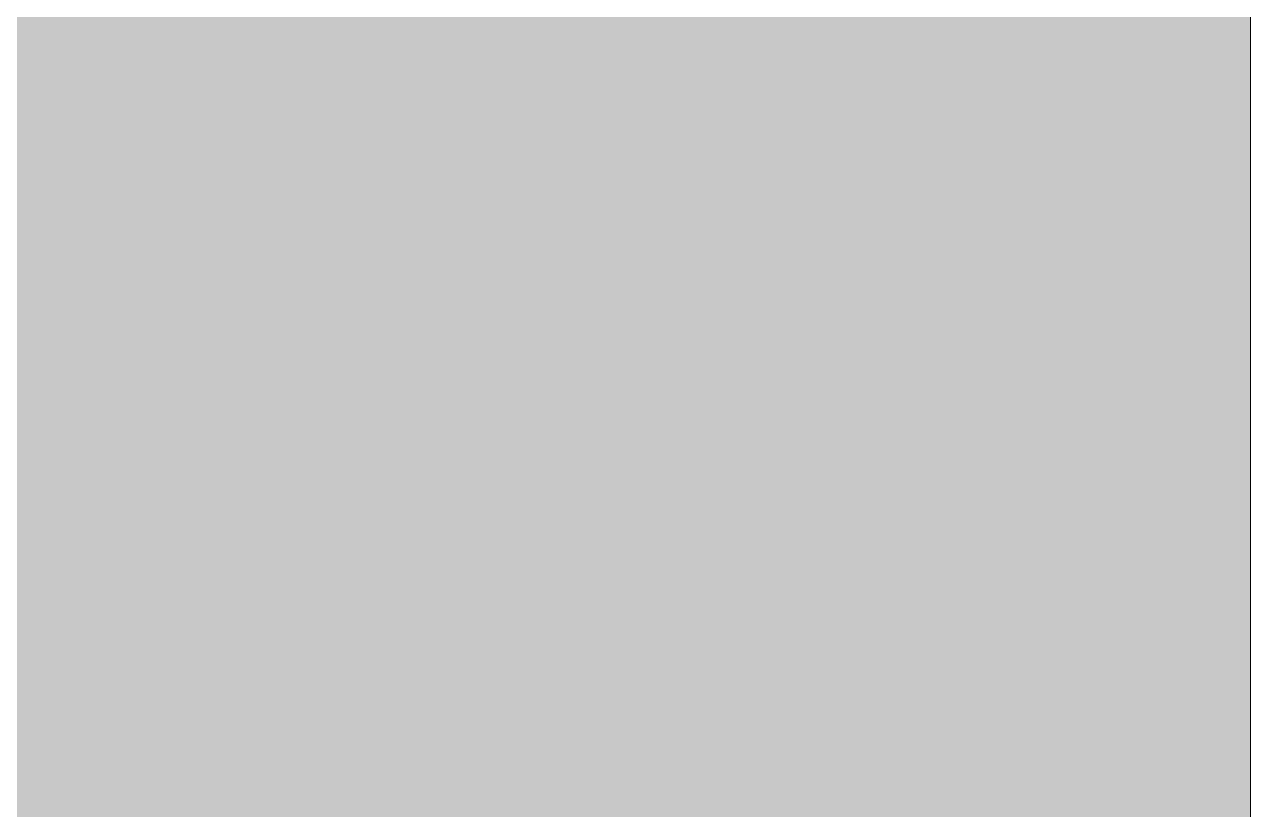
# Model space of a CAD drawing. Header units: metres. Extents: x 349122 to 349453, y 9281252 to 9281971.
# Drawn here: x 349264.8507 to 349265.0236, y 9281654.0234 to 9281654.1341 of the extents above; entities that cross this region are included whole.
import ezdxf

# ---------------------------------------------------------------- set-up
doc = ezdxf.new("R2010")
doc.units = ezdxf.units.M
doc.header["$LTSCALE"] = 0.25
doc.layers.add('ISO-3D', color=7, linetype='CONTINUOUS', lineweight=13)
doc.layers.add('ISO-3D-ARISTAS', color=250, linetype='CONTINUOUS', lineweight=13)

msp = doc.modelspace()

# ---------------------------------------------------------------- linework, layer by layer
at = {"layer": 'ISO-3D', "true_color": 0x8e8d88}
for points in [[(349264.98486, 9281654.13925), (349264.97193, 9281654.13178), (349264.98486, 9281654.15379), (349264.97193, 9281654.14633)], [(349265.01071, 9281654.13963), (349264.99778, 9281654.13216), (349265.01071, 9281654.15417), (349264.99778, 9281654.14671)], [(349264.88144, 9281654.13772), (349264.86851, 9281654.13026), (349264.88144, 9281654.15227), (349264.86851, 9281654.1448)], [(349264.9073, 9281654.1381), (349264.89437, 9281654.13064), (349264.9073, 9281654.15265), (349264.89437, 9281654.14518)], [(349264.93315, 9281654.13848), (349264.92022, 9281654.13102), (349264.93315, 9281654.15303), (349264.92022, 9281654.14557)], [(349264.959, 9281654.13886), (349264.94608, 9281654.1314), (349264.959, 9281654.15341), (349264.94608, 9281654.14595)], [(349264.85559, 9281654.13734), (349264.84266, 9281654.12988), (349264.85559, 9281654.15188), (349264.84266, 9281654.14442)], [(349265.02364, 9281654.13255), (349265.01071, 9281654.12508), (349265.02364, 9281654.14709), (349265.01071, 9281654.13963)], [(349264.89437, 9281654.13064), (349264.88144, 9281654.12318), (349264.89437, 9281654.14518), (349264.88144, 9281654.13772)], [(349264.92022, 9281654.13102), (349264.9073, 9281654.12356), (349264.92022, 9281654.14557), (349264.9073, 9281654.1381)], [(349264.94608, 9281654.1314), (349264.93315, 9281654.12394), (349264.94608, 9281654.14595), (349264.93315, 9281654.13848)], [(349264.97193, 9281654.13178), (349264.959, 9281654.12432), (349264.97193, 9281654.14633), (349264.959, 9281654.13886)], [(349264.99778, 9281654.13216), (349264.98486, 9281654.1247), (349264.99778, 9281654.14671), (349264.98486, 9281654.13925)], [(349264.86851, 9281654.13026), (349264.85559, 9281654.12279), (349264.86851, 9281654.1448), (349264.85559, 9281654.13734)], [(349264.93315, 9281654.12394), (349264.92022, 9281654.11647), (349264.93315, 9281654.13848), (349264.92022, 9281654.13102)], [(349264.959, 9281654.12432), (349264.94608, 9281654.11686), (349264.959, 9281654.13886), (349264.94608, 9281654.1314)], [(349264.98486, 9281654.1247), (349264.97193, 9281654.11724), (349264.98486, 9281654.13925), (349264.97193, 9281654.13178)], [(349265.01071, 9281654.12508), (349264.99778, 9281654.11762), (349265.01071, 9281654.13963), (349264.99778, 9281654.13216)], [(349264.85559, 9281654.12279), (349264.84266, 9281654.11533), (349264.85559, 9281654.13734), (349264.84266, 9281654.12988)], [(349264.88144, 9281654.12318), (349264.86851, 9281654.11571), (349264.88144, 9281654.13772), (349264.86851, 9281654.13026)], [(349264.9073, 9281654.12356), (349264.89437, 9281654.11609), (349264.9073, 9281654.1381), (349264.89437, 9281654.13064)], [(349264.94608, 9281654.11686), (349264.93315, 9281654.10939), (349264.94608, 9281654.1314), (349264.93315, 9281654.12394)], [(349264.97193, 9281654.11724), (349264.959, 9281654.10977), (349264.97193, 9281654.13178), (349264.959, 9281654.12432)], [(349264.99778, 9281654.11762), (349264.98486, 9281654.11016), (349264.99778, 9281654.13216), (349264.98486, 9281654.1247)], [(349265.02364, 9281654.118), (349265.01071, 9281654.11054), (349265.02364, 9281654.13255), (349265.01071, 9281654.12508)], [(349264.86851, 9281654.11571), (349264.85559, 9281654.10825), (349264.86851, 9281654.13026), (349264.85559, 9281654.12279)], [(349264.89437, 9281654.11609), (349264.88144, 9281654.10863), (349264.89437, 9281654.13064), (349264.88144, 9281654.12318)], [(349264.92022, 9281654.11647), (349264.9073, 9281654.10901), (349264.92022, 9281654.13102), (349264.9073, 9281654.12356)], [(349264.98486, 9281654.11016), (349264.97193, 9281654.10269), (349264.98486, 9281654.1247), (349264.97193, 9281654.11724)], [(349265.01071, 9281654.11054), (349264.99778, 9281654.10307), (349265.01071, 9281654.12508), (349264.99778, 9281654.11762)], [(349264.85559, 9281654.10825), (349264.84266, 9281654.10078), (349264.85559, 9281654.12279), (349264.84266, 9281654.11533)], [(349264.88144, 9281654.10863), (349264.86851, 9281654.10117), (349264.88144, 9281654.12318), (349264.86851, 9281654.11571)], [(349264.9073, 9281654.10901), (349264.89437, 9281654.10155), (349264.9073, 9281654.12356), (349264.89437, 9281654.11609)], [(349264.93315, 9281654.10939), (349264.92022, 9281654.10193), (349264.93315, 9281654.12394), (349264.92022, 9281654.11647)], [(349264.959, 9281654.10977), (349264.94608, 9281654.10231), (349264.959, 9281654.12432), (349264.94608, 9281654.11686)], [(349264.99778, 9281654.10307), (349264.98486, 9281654.09561), (349264.99778, 9281654.11762), (349264.98486, 9281654.11016)], [(349265.02364, 9281654.10467), (349265.01071, 9281654.0972), (349265.02364, 9281654.118), (349265.01071, 9281654.11054)], [(349264.86851, 9281654.10117), (349264.85559, 9281654.0937), (349264.86851, 9281654.11571), (349264.85559, 9281654.10825)], [(349264.89437, 9281654.10155), (349264.88144, 9281654.09408), (349264.89437, 9281654.11609), (349264.88144, 9281654.10863)], [(349264.92022, 9281654.10193), (349264.9073, 9281654.09447), (349264.92022, 9281654.11647), (349264.9073, 9281654.10901)], [(349264.94608, 9281654.10231), (349264.93315, 9281654.09485), (349264.94608, 9281654.11686), (349264.93315, 9281654.10939)], [(349264.97193, 9281654.10269), (349264.959, 9281654.09523), (349264.97193, 9281654.11724), (349264.959, 9281654.10977)], [(349265.01071, 9281654.0972), (349264.99778, 9281654.08974), (349265.01071, 9281654.11054), (349264.99778, 9281654.10307)], [(349264.9073, 9281654.09447), (349264.89437, 9281654.087), (349264.9073, 9281654.10901), (349264.89437, 9281654.10155)], [(349264.93315, 9281654.09485), (349264.92022, 9281654.08738), (349264.93315, 9281654.10939), (349264.92022, 9281654.10193)], [(349264.959, 9281654.09523), (349264.94608, 9281654.08776), (349264.959, 9281654.10977), (349264.94608, 9281654.10231)], [(349264.98486, 9281654.09561), (349264.97193, 9281654.08815), (349264.98486, 9281654.11016), (349264.97193, 9281654.10269)], [(349264.85559, 9281654.0937), (349264.84266, 9281654.08624), (349264.85559, 9281654.10825), (349264.84266, 9281654.10078)], [(349264.88144, 9281654.09408), (349264.86851, 9281654.08662), (349264.88144, 9281654.10863), (349264.86851, 9281654.10117)], [(349265.02364, 9281654.09133), (349265.01071, 9281654.08387), (349265.02364, 9281654.10467), (349265.01071, 9281654.0972)], [(349264.92022, 9281654.08738), (349264.9073, 9281654.07992), (349264.92022, 9281654.10193), (349264.9073, 9281654.09447)], [(349264.94608, 9281654.08776), (349264.93315, 9281654.0803), (349264.94608, 9281654.10231), (349264.93315, 9281654.09485)], [(349264.97193, 9281654.08815), (349264.959, 9281654.08068), (349264.97193, 9281654.10269), (349264.959, 9281654.09523)], [(349264.99778, 9281654.08974), (349264.98486, 9281654.08228), (349264.99778, 9281654.10307), (349264.98486, 9281654.09561)], [(349264.86851, 9281654.08662), (349264.85559, 9281654.07916), (349264.86851, 9281654.10117), (349264.85559, 9281654.0937)], [(349264.89437, 9281654.087), (349264.88144, 9281654.07954), (349264.89437, 9281654.10155), (349264.88144, 9281654.09408)], [(349265.01071, 9281654.08387), (349264.99778, 9281654.07641), (349265.01071, 9281654.0972), (349264.99778, 9281654.08974)], [(349264.959, 9281654.08068), (349264.94608, 9281654.07322), (349264.959, 9281654.09523), (349264.94608, 9281654.08776)], [(349264.98486, 9281654.08228), (349264.97193, 9281654.07481), (349264.98486, 9281654.09561), (349264.97193, 9281654.08815)], [(349264.85559, 9281654.07916), (349264.84266, 9281654.07169), (349264.85559, 9281654.0937), (349264.84266, 9281654.08624)], [(349264.88144, 9281654.07954), (349264.86851, 9281654.07208), (349264.88144, 9281654.09408), (349264.86851, 9281654.08662)], [(349264.9073, 9281654.07992), (349264.89437, 9281654.07246), (349264.9073, 9281654.09447), (349264.89437, 9281654.087)], [(349264.93315, 9281654.0803), (349264.92022, 9281654.07284), (349264.93315, 9281654.09485), (349264.92022, 9281654.08738)], [(349264.99778, 9281654.07641), (349264.98486, 9281654.06894), (349264.99778, 9281654.08974), (349264.98486, 9281654.08228)], [(349265.02364, 9281654.078), (349265.01071, 9281654.07054), (349265.02364, 9281654.09133), (349265.01071, 9281654.08387)], [(349264.97193, 9281654.07481), (349264.959, 9281654.06735), (349264.97193, 9281654.08815), (349264.959, 9281654.08068)], [(349264.86851, 9281654.07208), (349264.85559, 9281654.06461), (349264.86851, 9281654.08662), (349264.85559, 9281654.07916)], [(349264.89437, 9281654.07246), (349264.88144, 9281654.06499), (349264.89437, 9281654.087), (349264.88144, 9281654.07954)], [(349264.92022, 9281654.07284), (349264.9073, 9281654.06537), (349264.92022, 9281654.08738), (349264.9073, 9281654.07992)], [(349264.94608, 9281654.07322), (349264.93315, 9281654.06576), (349264.94608, 9281654.08776), (349264.93315, 9281654.0803)], [(349265.01071, 9281654.07054), (349264.99778, 9281654.06307), (349265.01071, 9281654.08387), (349264.99778, 9281654.07641)], [(349264.98486, 9281654.06894), (349264.97193, 9281654.06148), (349264.98486, 9281654.08228), (349264.97193, 9281654.07481)], [(349264.88144, 9281654.06499), (349264.86851, 9281654.05753), (349264.88144, 9281654.07954), (349264.86851, 9281654.07208)], [(349264.9073, 9281654.06537), (349264.89437, 9281654.05791), (349264.9073, 9281654.07992), (349264.89437, 9281654.07246)], [(349264.93315, 9281654.06576), (349264.92022, 9281654.05829), (349264.93315, 9281654.0803), (349264.92022, 9281654.07284)], [(349264.959, 9281654.06735), (349264.94608, 9281654.05989), (349264.959, 9281654.08068), (349264.94608, 9281654.07322)], [(349264.85559, 9281654.06461), (349264.84266, 9281654.05715), (349264.85559, 9281654.07916), (349264.84266, 9281654.07169)], [(349265.02364, 9281654.06337), (349265.01071, 9281654.0559), (349265.02364, 9281654.078), (349265.01071, 9281654.07054)], [(349264.99778, 9281654.06307), (349264.98486, 9281654.05561), (349264.99778, 9281654.07641), (349264.98486, 9281654.06894)], [(349264.97193, 9281654.06148), (349264.959, 9281654.05402), (349264.97193, 9281654.07481), (349264.959, 9281654.06735)], [(349264.89437, 9281654.05791), (349264.88144, 9281654.05045), (349264.89437, 9281654.07246), (349264.88144, 9281654.06499)], [(349264.92022, 9281654.05829), (349264.9073, 9281654.05083), (349264.92022, 9281654.07284), (349264.9073, 9281654.06537)], [(349264.94608, 9281654.05989), (349264.93315, 9281654.05242), (349264.94608, 9281654.07322), (349264.93315, 9281654.06576)], [(349264.86851, 9281654.05753), (349264.85559, 9281654.05007), (349264.86851, 9281654.07208), (349264.85559, 9281654.06461)], [(349265.01071, 9281654.0559), (349264.99778, 9281654.04844), (349265.01071, 9281654.07054), (349264.99778, 9281654.06307)], [(349264.959, 9281654.05402), (349264.94608, 9281654.04655), (349264.959, 9281654.06735), (349264.94608, 9281654.05989)], [(349264.98486, 9281654.05561), (349264.97193, 9281654.04815), (349264.98486, 9281654.06894), (349264.97193, 9281654.06148)], [(349264.93315, 9281654.05242), (349264.92022, 9281654.04496), (349264.93315, 9281654.06576), (349264.92022, 9281654.05829)], [(349264.85559, 9281654.05007), (349264.84266, 9281654.0426), (349264.85559, 9281654.06461), (349264.84266, 9281654.05715)], [(349264.88144, 9281654.05045), (349264.86851, 9281654.04298), (349264.88144, 9281654.06499), (349264.86851, 9281654.05753)], [(349264.9073, 9281654.05083), (349264.89437, 9281654.04337), (349264.9073, 9281654.06537), (349264.89437, 9281654.05791)], [(349264.99778, 9281654.04844), (349264.98486, 9281654.04098), (349264.99778, 9281654.06307), (349264.98486, 9281654.05561)], [(349265.02364, 9281654.04873), (349265.01071, 9281654.04127), (349265.02364, 9281654.06337), (349265.01071, 9281654.0559)], [(349264.97193, 9281654.04815), (349264.959, 9281654.04068), (349264.97193, 9281654.06148), (349264.959, 9281654.05402)], [(349264.94608, 9281654.04655), (349264.93315, 9281654.03909), (349264.94608, 9281654.05989), (349264.93315, 9281654.05242)], [(349264.86851, 9281654.04298), (349264.85559, 9281654.03552), (349264.86851, 9281654.05753), (349264.85559, 9281654.05007)], [(349264.89437, 9281654.04337), (349264.88144, 9281654.0359), (349264.89437, 9281654.05791), (349264.88144, 9281654.05045)], [(349264.92022, 9281654.04496), (349264.9073, 9281654.0375), (349264.92022, 9281654.05829), (349264.9073, 9281654.05083)], [(349264.98486, 9281654.04098), (349264.97193, 9281654.03351), (349264.98486, 9281654.05561), (349264.97193, 9281654.04815)], [(349265.01071, 9281654.04127), (349264.99778, 9281654.0338), (349265.01071, 9281654.0559), (349264.99778, 9281654.04844)], [(349264.959, 9281654.04068), (349264.94608, 9281654.03322), (349264.959, 9281654.05402), (349264.94608, 9281654.04655)], [(349264.93315, 9281654.03909), (349264.92022, 9281654.03163), (349264.93315, 9281654.05242), (349264.92022, 9281654.04496)], [(349264.85559, 9281654.03552), (349264.84266, 9281654.02806), (349264.85559, 9281654.05007), (349264.84266, 9281654.0426)], [(349264.88144, 9281654.0359), (349264.86851, 9281654.02844), (349264.88144, 9281654.05045), (349264.86851, 9281654.04298)], [(349264.9073, 9281654.0375), (349264.89437, 9281654.03003), (349264.9073, 9281654.05083), (349264.89437, 9281654.04337)], [(349264.99778, 9281654.0338), (349264.98486, 9281654.02634), (349264.99778, 9281654.04844), (349264.98486, 9281654.04098)], [(349265.02364, 9281654.0341), (349265.01071, 9281654.02663), (349265.02364, 9281654.04873), (349265.01071, 9281654.04127)], [(349264.94608, 9281654.03322), (349264.93315, 9281654.02576), (349264.94608, 9281654.04655), (349264.93315, 9281654.03909)], [(349264.97193, 9281654.03351), (349264.959, 9281654.02605), (349264.97193, 9281654.04815), (349264.959, 9281654.04068)], [(349264.92022, 9281654.03163), (349264.9073, 9281654.02416), (349264.92022, 9281654.04496), (349264.9073, 9281654.0375)], [(349264.89437, 9281654.03003), (349264.88144, 9281654.02257), (349264.89437, 9281654.04337), (349264.88144, 9281654.0359)], [(349264.86851, 9281654.02844), (349264.85559, 9281654.02098), (349264.86851, 9281654.04298), (349264.85559, 9281654.03552)], [(349264.959, 9281654.02605), (349264.94608, 9281654.01859), (349264.959, 9281654.04068), (349264.94608, 9281654.03322)], [(349264.98486, 9281654.02634), (349264.97193, 9281654.01888), (349264.98486, 9281654.04098), (349264.97193, 9281654.03351)], [(349265.01071, 9281654.02663), (349264.99778, 9281654.01917), (349265.01071, 9281654.04127), (349264.99778, 9281654.0338)], [(349264.93315, 9281654.02576), (349264.92022, 9281654.01829), (349264.93315, 9281654.03909), (349264.92022, 9281654.03163)], [(349264.9073, 9281654.02416), (349264.89437, 9281654.0167), (349264.9073, 9281654.0375), (349264.89437, 9281654.03003)], [(349264.85559, 9281654.02098), (349264.84266, 9281654.01351), (349264.85559, 9281654.03552), (349264.84266, 9281654.02806)], [(349264.88144, 9281654.02257), (349264.86851, 9281654.01511), (349264.88144, 9281654.0359), (349264.86851, 9281654.02844)], [(349264.94608, 9281654.01859), (349264.93315, 9281654.01112), (349264.94608, 9281654.03322), (349264.93315, 9281654.02576)], [(349264.97193, 9281654.01888), (349264.959, 9281654.01141), (349264.97193, 9281654.03351), (349264.959, 9281654.02605)], [(349264.99778, 9281654.01917), (349264.98486, 9281654.01171), (349264.99778, 9281654.0338), (349264.98486, 9281654.02634)], [(349265.02364, 9281654.01946), (349265.01071, 9281654.012), (349265.02364, 9281654.0341), (349265.01071, 9281654.02663)], [(349264.92022, 9281654.01829), (349264.9073, 9281654.01083), (349264.92022, 9281654.03163), (349264.9073, 9281654.02416)], [(349264.89437, 9281654.0167), (349264.88144, 9281654.00924), (349264.89437, 9281654.03003), (349264.88144, 9281654.02257)], [(349264.86851, 9281654.01511), (349264.85559, 9281654.00764), (349264.86851, 9281654.02844), (349264.85559, 9281654.02098)], [(349264.93315, 9281654.01112), (349264.92022, 9281654.00366), (349264.93315, 9281654.02576), (349264.92022, 9281654.01829)], [(349264.959, 9281654.01141), (349264.94608, 9281654.00395), (349264.959, 9281654.02605), (349264.94608, 9281654.01859)], [(349264.98486, 9281654.01171), (349264.97193, 9281654.00424), (349264.98486, 9281654.02634), (349264.97193, 9281654.01888)], [(349265.01071, 9281654.012), (349264.99778, 9281654.00454), (349265.01071, 9281654.02663), (349264.99778, 9281654.01917)], [(349264.9073, 9281654.01083), (349264.89437, 9281654.00337), (349264.9073, 9281654.02416), (349264.89437, 9281654.0167)]]:
    msp.add_solid(points, dxfattribs=at)
at = {"layer": 'ISO-3D', "true_color": 0x9e9d98}
for points in [[(349264.96178, 9281654.14038), (349264.97415, 9281654.13324), (349264.96178, 9281654.15371), (349264.97415, 9281654.14657)], [(349264.98652, 9281654.13943), (349264.99889, 9281654.13229), (349264.98652, 9281654.15371), (349264.99889, 9281654.14657)], [(349265.01127, 9281654.13943), (349265.02364, 9281654.13229), (349265.01127, 9281654.15371), (349265.02364, 9281654.14657)], [(349264.85043, 9281654.1341), (349264.8628, 9281654.12695), (349264.85043, 9281654.14873), (349264.8628, 9281654.14159)], [(349264.87518, 9281654.13445), (349264.88755, 9281654.1273), (349264.87518, 9281654.14908), (349264.88755, 9281654.14194)], [(349264.89992, 9281654.13479), (349264.91229, 9281654.12765), (349264.89992, 9281654.14943), (349264.91229, 9281654.14229)], [(349264.92466, 9281654.13514), (349264.93704, 9281654.128), (349264.92466, 9281654.14848), (349264.93704, 9281654.14133)], [(349264.94941, 9281654.13419), (349264.96178, 9281654.12705), (349264.94941, 9281654.14752), (349264.96178, 9281654.14038)], [(349264.97415, 9281654.13324), (349264.98652, 9281654.1261), (349264.97415, 9281654.14657), (349264.98652, 9281654.13943)], [(349264.99889, 9281654.13229), (349265.01127, 9281654.12514), (349264.99889, 9281654.14657), (349265.01127, 9281654.13943)], [(349264.88755, 9281654.1273), (349264.89992, 9281654.12016), (349264.88755, 9281654.14194), (349264.89992, 9281654.13479)], [(349264.91229, 9281654.12765), (349264.92466, 9281654.12051), (349264.91229, 9281654.14229), (349264.92466, 9281654.13514)], [(349264.8628, 9281654.12695), (349264.87518, 9281654.11981), (349264.8628, 9281654.14159), (349264.87518, 9281654.13445)], [(349264.93704, 9281654.128), (349264.94941, 9281654.12086), (349264.93704, 9281654.14133), (349264.94941, 9281654.13419)], [(349264.96178, 9281654.12705), (349264.97415, 9281654.1199), (349264.96178, 9281654.14038), (349264.97415, 9281654.13324)], [(349264.98652, 9281654.1261), (349264.99889, 9281654.11895), (349264.98652, 9281654.13943), (349264.99889, 9281654.13229)], [(349265.01127, 9281654.12514), (349265.02364, 9281654.118), (349265.01127, 9281654.13943), (349265.02364, 9281654.13229)], [(349264.89992, 9281654.12016), (349264.91229, 9281654.11302), (349264.89992, 9281654.13479), (349264.91229, 9281654.12765)], [(349264.92466, 9281654.12051), (349264.93704, 9281654.11337), (349264.92466, 9281654.13514), (349264.93704, 9281654.128)], [(349264.85043, 9281654.11946), (349264.8628, 9281654.11232), (349264.85043, 9281654.1341), (349264.8628, 9281654.12695)], [(349264.87518, 9281654.11981), (349264.88755, 9281654.11267), (349264.87518, 9281654.13445), (349264.88755, 9281654.1273)], [(349264.94941, 9281654.12086), (349264.96178, 9281654.11371), (349264.94941, 9281654.13419), (349264.96178, 9281654.12705)], [(349264.97415, 9281654.1199), (349264.98652, 9281654.11276), (349264.97415, 9281654.13324), (349264.98652, 9281654.1261)], [(349264.99889, 9281654.11895), (349265.01127, 9281654.11181), (349264.99889, 9281654.13229), (349265.01127, 9281654.12514)], [(349264.93704, 9281654.11337), (349264.94941, 9281654.10622), (349264.93704, 9281654.128), (349264.94941, 9281654.12086)], [(349264.8628, 9281654.11232), (349264.87518, 9281654.10518), (349264.8628, 9281654.12695), (349264.87518, 9281654.11981)], [(349264.88755, 9281654.11267), (349264.89992, 9281654.10553), (349264.88755, 9281654.1273), (349264.89992, 9281654.12016)], [(349264.91229, 9281654.11302), (349264.92466, 9281654.10587), (349264.91229, 9281654.12765), (349264.92466, 9281654.12051)], [(349264.96178, 9281654.11371), (349264.97415, 9281654.10657), (349264.96178, 9281654.12705), (349264.97415, 9281654.1199)], [(349264.98652, 9281654.11276), (349264.99889, 9281654.10562), (349264.98652, 9281654.1261), (349264.99889, 9281654.11895)], [(349265.01127, 9281654.11181), (349265.02364, 9281654.10467), (349265.01127, 9281654.12514), (349265.02364, 9281654.118)], [(349264.85043, 9281654.10483), (349264.8628, 9281654.09769), (349264.85043, 9281654.11946), (349264.8628, 9281654.11232)], [(349264.87518, 9281654.10518), (349264.88755, 9281654.09803), (349264.87518, 9281654.11981), (349264.88755, 9281654.11267)], [(349264.89992, 9281654.10553), (349264.91229, 9281654.09838), (349264.89992, 9281654.12016), (349264.91229, 9281654.11302)], [(349264.92466, 9281654.10587), (349264.93704, 9281654.09873), (349264.92466, 9281654.12051), (349264.93704, 9281654.11337)], [(349264.94941, 9281654.10622), (349264.96178, 9281654.09908), (349264.94941, 9281654.12086), (349264.96178, 9281654.11371)], [(349264.97415, 9281654.10657), (349264.98652, 9281654.09943), (349264.97415, 9281654.1199), (349264.98652, 9281654.11276)], [(349264.99889, 9281654.10562), (349265.01127, 9281654.09848), (349264.99889, 9281654.11895), (349265.01127, 9281654.11181)], [(349264.8628, 9281654.09769), (349264.87518, 9281654.09054), (349264.8628, 9281654.11232), (349264.87518, 9281654.10518)], [(349264.88755, 9281654.09803), (349264.89992, 9281654.09089), (349264.88755, 9281654.11267), (349264.89992, 9281654.10553)], [(349264.91229, 9281654.09838), (349264.92466, 9281654.09124), (349264.91229, 9281654.11302), (349264.92466, 9281654.10587)], [(349264.93704, 9281654.09873), (349264.94941, 9281654.09159), (349264.93704, 9281654.11337), (349264.94941, 9281654.10622)], [(349264.96178, 9281654.09908), (349264.97415, 9281654.09194), (349264.96178, 9281654.11371), (349264.97415, 9281654.10657)], [(349264.98652, 9281654.09943), (349264.99889, 9281654.09229), (349264.98652, 9281654.11276), (349264.99889, 9281654.10562)], [(349265.01127, 9281654.09848), (349265.02364, 9281654.09133), (349265.01127, 9281654.11181), (349265.02364, 9281654.10467)], [(349264.89992, 9281654.09089), (349264.91229, 9281654.08375), (349264.89992, 9281654.10553), (349264.91229, 9281654.09838)], [(349264.92466, 9281654.09124), (349264.93704, 9281654.0841), (349264.92466, 9281654.10587), (349264.93704, 9281654.09873)], [(349264.94941, 9281654.09159), (349264.96178, 9281654.08445), (349264.94941, 9281654.10622), (349264.96178, 9281654.09908)], [(349264.97415, 9281654.09194), (349264.98652, 9281654.08479), (349264.97415, 9281654.10657), (349264.98652, 9281654.09943)], [(349264.99889, 9281654.09229), (349265.01127, 9281654.08514), (349264.99889, 9281654.10562), (349265.01127, 9281654.09848)], [(349264.85043, 9281654.0902), (349264.8628, 9281654.08305), (349264.85043, 9281654.10483), (349264.8628, 9281654.09769)], [(349264.87518, 9281654.09054), (349264.88755, 9281654.0834), (349264.87518, 9281654.10518), (349264.88755, 9281654.09803)], [(349264.93704, 9281654.0841), (349264.94941, 9281654.07695), (349264.93704, 9281654.09873), (349264.94941, 9281654.09159)], [(349264.96178, 9281654.08445), (349264.97415, 9281654.0773), (349264.96178, 9281654.09908), (349264.97415, 9281654.09194)], [(349264.98652, 9281654.08479), (349264.99889, 9281654.07765), (349264.98652, 9281654.09943), (349264.99889, 9281654.09229)], [(349265.01127, 9281654.08514), (349265.02364, 9281654.078), (349265.01127, 9281654.09848), (349265.02364, 9281654.09133)], [(349264.8628, 9281654.08305), (349264.87518, 9281654.07591), (349264.8628, 9281654.09769), (349264.87518, 9281654.09054)], [(349264.88755, 9281654.0834), (349264.89992, 9281654.07626), (349264.88755, 9281654.09803), (349264.89992, 9281654.09089)], [(349264.91229, 9281654.08375), (349264.92466, 9281654.07661), (349264.91229, 9281654.09838), (349264.92466, 9281654.09124)], [(349264.94941, 9281654.07695), (349264.96178, 9281654.06981), (349264.94941, 9281654.09159), (349264.96178, 9281654.08445)], [(349264.97415, 9281654.0773), (349264.98652, 9281654.07016), (349264.97415, 9281654.09194), (349264.98652, 9281654.08479)], [(349264.99889, 9281654.07765), (349265.01127, 9281654.07051), (349264.99889, 9281654.09229), (349265.01127, 9281654.08514)], [(349264.85043, 9281654.07556), (349264.8628, 9281654.06842), (349264.85043, 9281654.0902), (349264.8628, 9281654.08305)], [(349264.87518, 9281654.07591), (349264.88755, 9281654.06877), (349264.87518, 9281654.09054), (349264.88755, 9281654.0834)], [(349264.89992, 9281654.07626), (349264.91229, 9281654.06911), (349264.89992, 9281654.09089), (349264.91229, 9281654.08375)], [(349264.92466, 9281654.07661), (349264.93704, 9281654.06946), (349264.92466, 9281654.09124), (349264.93704, 9281654.0841)], [(349264.98652, 9281654.07016), (349264.99889, 9281654.06302), (349264.98652, 9281654.08479), (349264.99889, 9281654.07765)], [(349265.01127, 9281654.07051), (349265.02364, 9281654.06337), (349265.01127, 9281654.08514), (349265.02364, 9281654.078)], [(349264.8628, 9281654.06842), (349264.87518, 9281654.06128), (349264.8628, 9281654.08305), (349264.87518, 9281654.07591)], [(349264.88755, 9281654.06877), (349264.89992, 9281654.06162), (349264.88755, 9281654.0834), (349264.89992, 9281654.07626)], [(349264.91229, 9281654.06911), (349264.92466, 9281654.06197), (349264.91229, 9281654.08375), (349264.92466, 9281654.07661)], [(349264.93704, 9281654.06946), (349264.94941, 9281654.06232), (349264.93704, 9281654.0841), (349264.94941, 9281654.07695)], [(349264.96178, 9281654.06981), (349264.97415, 9281654.06267), (349264.96178, 9281654.08445), (349264.97415, 9281654.0773)], [(349264.99889, 9281654.06302), (349265.01127, 9281654.05587), (349264.99889, 9281654.07765), (349265.01127, 9281654.07051)], [(349264.87518, 9281654.06128), (349264.88755, 9281654.05413), (349264.87518, 9281654.07591), (349264.88755, 9281654.06877)], [(349264.89992, 9281654.06162), (349264.91229, 9281654.05448), (349264.89992, 9281654.07626), (349264.91229, 9281654.06911)], [(349264.92466, 9281654.06197), (349264.93704, 9281654.05483), (349264.92466, 9281654.07661), (349264.93704, 9281654.06946)], [(349264.94941, 9281654.06232), (349264.96178, 9281654.05518), (349264.94941, 9281654.07695), (349264.96178, 9281654.06981)], [(349264.97415, 9281654.06267), (349264.98652, 9281654.05553), (349264.97415, 9281654.0773), (349264.98652, 9281654.07016)], [(349264.85043, 9281654.06093), (349264.8628, 9281654.05378), (349264.85043, 9281654.07556), (349264.8628, 9281654.06842)], [(349264.91229, 9281654.05448), (349264.92466, 9281654.04734), (349264.91229, 9281654.06911), (349264.92466, 9281654.06197)], [(349264.93704, 9281654.05483), (349264.94941, 9281654.04769), (349264.93704, 9281654.06946), (349264.94941, 9281654.06232)], [(349264.96178, 9281654.05518), (349264.97415, 9281654.04803), (349264.96178, 9281654.06981), (349264.97415, 9281654.06267)], [(349264.98652, 9281654.05553), (349264.99889, 9281654.04838), (349264.98652, 9281654.07016), (349264.99889, 9281654.06302)], [(349265.01127, 9281654.05587), (349265.02364, 9281654.04873), (349265.01127, 9281654.07051), (349265.02364, 9281654.06337)], [(349264.8628, 9281654.05378), (349264.87518, 9281654.04664), (349264.8628, 9281654.06842), (349264.87518, 9281654.06128)], [(349264.88755, 9281654.05413), (349264.89992, 9281654.04699), (349264.88755, 9281654.06877), (349264.89992, 9281654.06162)], [(349264.94941, 9281654.04769), (349264.96178, 9281654.04054), (349264.94941, 9281654.06232), (349264.96178, 9281654.05518)], [(349264.97415, 9281654.04803), (349264.98652, 9281654.04089), (349264.97415, 9281654.06267), (349264.98652, 9281654.05553)], [(349264.99889, 9281654.04838), (349265.01127, 9281654.04124), (349264.99889, 9281654.06302), (349265.01127, 9281654.05587)], [(349264.85043, 9281654.04629), (349264.8628, 9281654.03915), (349264.85043, 9281654.06093), (349264.8628, 9281654.05378)], [(349264.87518, 9281654.04664), (349264.88755, 9281654.0395), (349264.87518, 9281654.06128), (349264.88755, 9281654.05413)], [(349264.89992, 9281654.04699), (349264.91229, 9281654.03985), (349264.89992, 9281654.06162), (349264.91229, 9281654.05448)], [(349264.92466, 9281654.04734), (349264.93704, 9281654.0402), (349264.92466, 9281654.06197), (349264.93704, 9281654.05483)], [(349264.96178, 9281654.04054), (349264.97415, 9281654.0334), (349264.96178, 9281654.05518), (349264.97415, 9281654.04803)], [(349264.98652, 9281654.04089), (349264.99889, 9281654.03375), (349264.98652, 9281654.05553), (349264.99889, 9281654.04838)], [(349265.01127, 9281654.04124), (349265.02364, 9281654.0341), (349265.01127, 9281654.05587), (349265.02364, 9281654.04873)], [(349264.8628, 9281654.03915), (349264.87518, 9281654.03201), (349264.8628, 9281654.05378), (349264.87518, 9281654.04664)], [(349264.88755, 9281654.0395), (349264.89992, 9281654.03236), (349264.88755, 9281654.05413), (349264.89992, 9281654.04699)], [(349264.91229, 9281654.03985), (349264.92466, 9281654.0327), (349264.91229, 9281654.05448), (349264.92466, 9281654.04734)], [(349264.93704, 9281654.0402), (349264.94941, 9281654.03305), (349264.93704, 9281654.05483), (349264.94941, 9281654.04769)], [(349264.99889, 9281654.03375), (349265.01127, 9281654.02661), (349264.99889, 9281654.04838), (349265.01127, 9281654.04124)], [(349264.87518, 9281654.03201), (349264.88755, 9281654.02486), (349264.87518, 9281654.04664), (349264.88755, 9281654.0395)], [(349264.89992, 9281654.03236), (349264.91229, 9281654.02521), (349264.89992, 9281654.04699), (349264.91229, 9281654.03985)], [(349264.92466, 9281654.0327), (349264.93704, 9281654.02556), (349264.92466, 9281654.04734), (349264.93704, 9281654.0402)], [(349264.94941, 9281654.03305), (349264.96178, 9281654.02591), (349264.94941, 9281654.04769), (349264.96178, 9281654.04054)], [(349264.97415, 9281654.0334), (349264.98652, 9281654.02626), (349264.97415, 9281654.04803), (349264.98652, 9281654.04089)], [(349264.85043, 9281654.03166), (349264.8628, 9281654.02452), (349264.85043, 9281654.04629), (349264.8628, 9281654.03915)], [(349264.91229, 9281654.02521), (349264.92466, 9281654.01807), (349264.91229, 9281654.03985), (349264.92466, 9281654.0327)], [(349264.93704, 9281654.02556), (349264.94941, 9281654.01842), (349264.93704, 9281654.0402), (349264.94941, 9281654.03305)], [(349264.96178, 9281654.02591), (349264.97415, 9281654.01877), (349264.96178, 9281654.04054), (349264.97415, 9281654.0334)], [(349264.98652, 9281654.02626), (349264.99889, 9281654.01911), (349264.98652, 9281654.04089), (349264.99889, 9281654.03375)], [(349265.01127, 9281654.02661), (349265.02364, 9281654.01946), (349265.01127, 9281654.04124), (349265.02364, 9281654.0341)], [(349264.8628, 9281654.02452), (349264.87518, 9281654.01737), (349264.8628, 9281654.03915), (349264.87518, 9281654.03201)], [(349264.88755, 9281654.02486), (349264.89992, 9281654.01772), (349264.88755, 9281654.0395), (349264.89992, 9281654.03236)], [(349264.92466, 9281654.01807), (349264.93704, 9281654.01093), (349264.92466, 9281654.0327), (349264.93704, 9281654.02556)], [(349264.94941, 9281654.01842), (349264.96178, 9281654.01128), (349264.94941, 9281654.03305), (349264.96178, 9281654.02591)], [(349264.97415, 9281654.01877), (349264.98652, 9281654.01162), (349264.97415, 9281654.0334), (349264.98652, 9281654.02626)], [(349264.99889, 9281654.01911), (349265.01127, 9281654.01197), (349264.99889, 9281654.03375), (349265.01127, 9281654.02661)], [(349264.85043, 9281654.01702), (349264.8628, 9281654.00988), (349264.85043, 9281654.03166), (349264.8628, 9281654.02452)], [(349264.87518, 9281654.01737), (349264.88755, 9281654.01023), (349264.87518, 9281654.03201), (349264.88755, 9281654.02486)], [(349264.89992, 9281654.01772), (349264.91229, 9281654.01058), (349264.89992, 9281654.03236), (349264.91229, 9281654.02521)], [(349264.96178, 9281654.01128), (349264.97415, 9281654.00413), (349264.96178, 9281654.02591), (349264.97415, 9281654.01877)], [(349264.98652, 9281654.01162), (349264.99889, 9281654.00448), (349264.98652, 9281654.02626), (349264.99889, 9281654.01911)], [(349265.01127, 9281654.01197), (349265.02364, 9281654.00483), (349265.01127, 9281654.02661), (349265.02364, 9281654.01946)], [(349264.8628, 9281654.00988), (349264.87518, 9281654.00274), (349264.8628, 9281654.02452), (349264.87518, 9281654.01737)], [(349264.88755, 9281654.01023), (349264.89992, 9281654.00309), (349264.88755, 9281654.02486), (349264.89992, 9281654.01772)], [(349264.91229, 9281654.01058), (349264.92466, 9281654.00344), (349264.91229, 9281654.02521), (349264.92466, 9281654.01807)], [(349264.93704, 9281654.01093), (349264.94941, 9281654.00378), (349264.93704, 9281654.02556), (349264.94941, 9281654.01842)]]:
    msp.add_solid(points, dxfattribs=at)
at = {"layer": 'ISO-3D-ARISTAS', "color": 250}
for p, q in [((349265.02364, 9281654.14709), (349265.02364, 9281654.13255)), ((349265.02364, 9281654.13229), (349265.02364, 9281654.14657)), ((349265.02364, 9281654.13255), (349265.02364, 9281654.118)), ((349265.02364, 9281654.118), (349265.02364, 9281654.13229)), ((349265.02364, 9281654.10467), (349265.02364, 9281654.118)), ((349265.02364, 9281654.118), (349265.02364, 9281654.10467)), ((349265.02364, 9281654.09133), (349265.02364, 9281654.10467)), ((349265.02364, 9281654.10467), (349265.02364, 9281654.09133)), ((349265.02364, 9281654.078), (349265.02364, 9281654.09133)), ((349265.02364, 9281654.09133), (349265.02364, 9281654.078)), ((349265.02364, 9281654.06337), (349265.02364, 9281654.078)), ((349265.02364, 9281654.078), (349265.02364, 9281654.06337)), ((349265.02364, 9281654.04873), (349265.02364, 9281654.06337)), ((349265.02364, 9281654.06337), (349265.02364, 9281654.04873)), ((349265.02364, 9281654.0341), (349265.02364, 9281654.04873)), ((349265.02364, 9281654.04873), (349265.02364, 9281654.0341)), ((349265.02364, 9281654.01946), (349265.02364, 9281654.0341)), ((349265.02364, 9281654.0341), (349265.02364, 9281654.01946))]:
    msp.add_line(p, q, dxfattribs=at)

doc.saveas('drawing.dxf')
